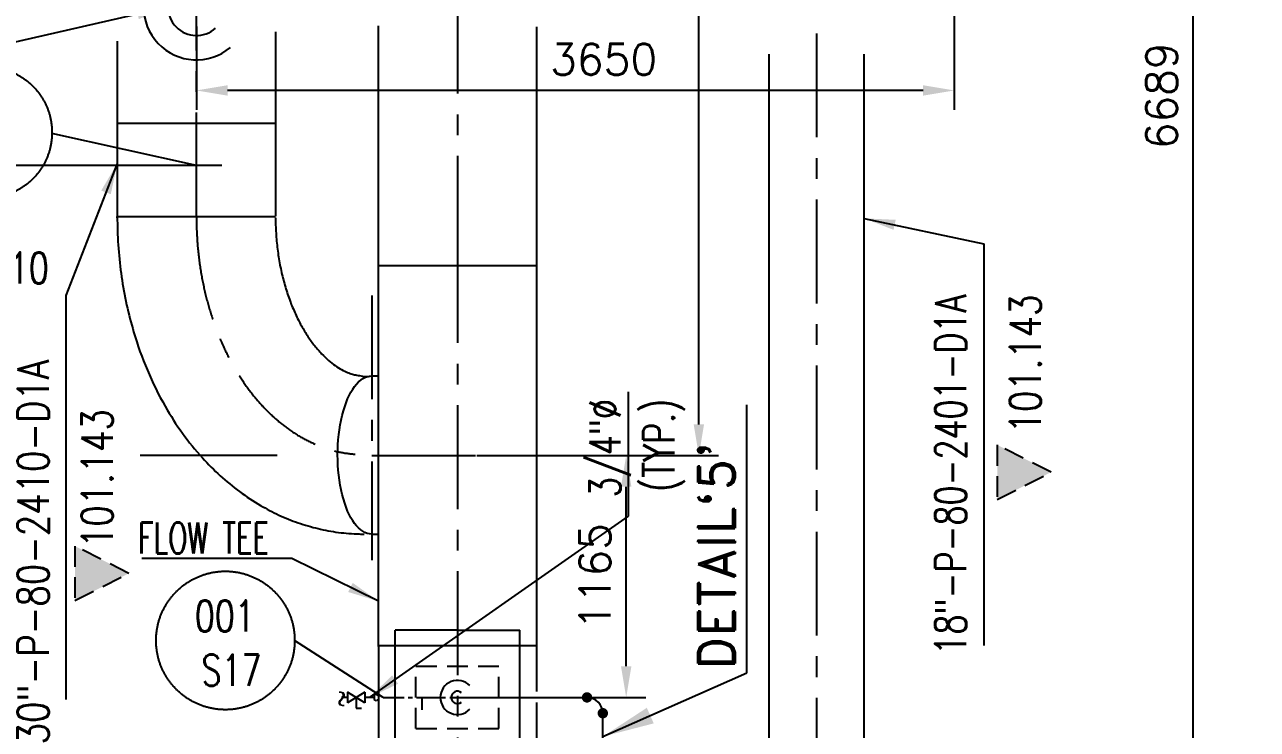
# Model space of a CAD drawing. Extents: x 278807 to 397707, y 326263 to 410363.
# Drawn here: x 337818 to 343754, y 385107 to 388502 of the extents above; entities that cross this region are included whole.
import ezdxf
from ezdxf.enums import TextEntityAlignment as Align

# ---------------------------------------------------------------- set-up
doc = ezdxf.new("R2010")
doc.units = 0
doc.header["$LTSCALE"] = 400
doc.header["$MEASUREMENT"] = 0
doc.linetypes.add('CENTER', pattern=[2, 1.25, -0.25, 0.25, -0.25])
doc.linetypes.add('HIDDEN', pattern=[0.375, 0.25, -0.125])
doc.layers.get('0').update_dxf_attribs({"linetype": 'CONTINUOUS'})
doc.layers.get('DEFPOINTS').update_dxf_attribs({"linetype": 'CONTINUOUS'})
for name, color, linetype in [('CENTRE', 1, 'CENTER'), ('DIM', 1, 'CONTINUOUS'), ('DWG', 2, 'CONTINUOUS'), ('PILERLINE', 4, 'CONTINUOUS'), ('PIPE124', 4, 'CONTINUOUS'), ('SURROPT', 5, 'CONTINUOUS'), ('TEXT', 3, 'CONTINUOUS'), ('WORK', 7, 'CONTINUOUS')]:
    doc.layers.add(name, color=color, linetype=linetype)
doc.styles.add('30', font='romans.shx', dxfattribs={"oblique": 30})
doc.styles.add('ROMANC', font='romand.shx', dxfattribs={"height": 3})
doc.styles.add('ROMANS', font='romans.shx', dxfattribs={"width": 0.9})
doc.styles.get("Standard").update_dxf_attribs({"font": 'romans.shx'})
doc.dimstyles.new('pll', dxfattribs={"dimscale": 100, "dimtxt": 2, "dimasz": 2.5, "dimexe": 1, "dimexo": 1, "dimgap": 1, "dimtad": 1, "dimdec": 0, "dimtxsty": '30', "dimcen": 2.5, "dimclrd": 10, "dimclre": 10, "dimclrt": 3, "dimadec": 0, "dimazin": 0, "dimtfac": 1, "dimtdec": 0, "dimtmove": 0, "dimatfit": 0, "dimfxl": 0, "dimarcsym": 0})
doc.dimstyles.new('VIPIN', dxfattribs={"dimscale": 75, "dimtxt": 2, "dimasz": 2, "dimexe": 1.25, "dimexo": 1.25, "dimgap": 1, "dimtad": 1, "dimdec": 0, "dimtxsty": 'Standard', "dimcen": 0, "dimclrd": 1, "dimclre": 1, "dimclrt": 3, "dimadec": 0, "dimazin": 0, "dimtfac": 1, "dimtdec": 0, "dimtmove": 0, "dimatfit": 3, "dimfxl": 0, "dimtolj": 1, "dimarcsym": 0})

# ---------------------------------------------------------------- blocks, each defined once
blk = doc.blocks.new('*D81')
at = {"layer": 'DEFPOINTS', "color": 0}
for p in [(335654.8, 388585.7), (338645.3, 388585.7), (336734.9, 386425.7)]:
    blk.add_point(p, dxfattribs=at)
at = {"layer": 'WORK', "color": 1, "lineweight": -2}
for p, q in [((338551.6, 388585.7), (335561, 388585.7)), ((335654.8, 386575.7), (335654.8, 388435.7)), ((336641.2, 386425.7), (335561, 386425.7))]:
    blk.add_line(p, q, dxfattribs=at)
at = {"layer": 'WORK', "color": 1}
for points in [[(335629.8, 388435.7), (335679.8, 388435.7), (335654.8, 388585.7)], [(335629.8, 386575.7), (335679.8, 386575.7), (335654.8, 386425.7)]]:
    blk.add_solid(points, dxfattribs=at)
at = {"layer": 'WORK', "color": 3, "insert": (335504.8, 387505.7), "char_height": 150, "attachment_point": 5, "rotation": 90}
blk.add_mtext('\\A1;2160', dxfattribs=at)
blk = doc.blocks.new('*D118')
at = {"layer": 'DEFPOINTS', "color": 0}
for p in [(373176.1, 398360.7), (340087.7, 372190.7), (374595.7, 372190.7)]:
    blk.add_point(p, dxfattribs=at)
at = {"layer": 'WORK', "color": 1, "lineweight": -2}
for p, q in [((373269.8, 398360.7), (374689.4, 398360.7)), ((374595.7, 398210.7), (374595.7, 372340.7)), ((340181.5, 372190.7), (374689.4, 372190.7))]:
    blk.add_line(p, q, dxfattribs=at)
at = {"layer": 'WORK', "color": 1}
for points in [[(374570.7, 398210.7), (374620.7, 398210.7), (374595.7, 398360.7)], [(374570.7, 372340.7), (374620.7, 372340.7), (374595.7, 372190.7)]]:
    blk.add_solid(points, dxfattribs=at)
at = {"layer": 'WORK', "color": 3, "insert": (374445.7, 385275.7), "char_height": 150, "attachment_point": 5, "rotation": 90}
blk.add_mtext('\\A1;26170', dxfattribs=at)
blk = doc.blocks.new('*D193')
at = {"layer": 'DEFPOINTS', "color": 0}
for p in [(339958.7, 386425.7), (340714.9, 386425.7), (340259.5, 385260.7)]:
    blk.add_point(p, dxfattribs=at)
at = {"layer": 'WORK', "color": 1, "lineweight": -2}
for p, q in [((340052.4, 386425.7), (340808.7, 386425.7)), ((340714.9, 385410.7), (340714.9, 386275.7)), ((340353.3, 385260.7), (340808.7, 385260.7))]:
    blk.add_line(p, q, dxfattribs=at)
at = {"layer": 'WORK', "color": 1}
for points in [[(340689.9, 386275.7), (340739.9, 386275.7), (340714.9, 386425.7)], [(340689.9, 385410.7), (340739.9, 385410.7), (340714.9, 385260.7)]]:
    blk.add_solid(points, dxfattribs=at)
at = {"layer": 'WORK', "color": 3, "insert": (340564.9, 385843.2), "char_height": 150, "attachment_point": 5, "rotation": 90}
blk.add_mtext('\\A1;1165', dxfattribs=at)
blk = doc.blocks.new('*D194')
at = {"layer": 'DEFPOINTS', "color": 0}
for p in [(340227, 391157.7), (341064.8, 391157.7), (339902.3, 386425.7)]:
    blk.add_point(p, dxfattribs=at)
at = {"layer": 'WORK', "color": 1, "lineweight": -2}
for p, q in [((340320.7, 391157.7), (341158.6, 391157.7)), ((341064.8, 386575.7), (341064.8, 391007.7)), ((339996.1, 386425.7), (341158.6, 386425.7))]:
    blk.add_line(p, q, dxfattribs=at)
at = {"layer": 'WORK', "color": 1}
for points in [[(341039.8, 391007.7), (341089.8, 391007.7), (341064.8, 391157.7)], [(341039.8, 386575.7), (341089.8, 386575.7), (341064.8, 386425.7)]]:
    blk.add_solid(points, dxfattribs=at)
at = {"layer": 'WORK', "color": 3, "insert": (340914.8, 388791.7), "char_height": 150, "attachment_point": 5, "rotation": 90}
blk.add_mtext('\\A1;4732', dxfattribs=at)
blk = doc.blocks.new('*D197')
at = {"layer": 'DEFPOINTS', "color": 0}
for p in [(336377.3, 387823.7), (338768.1, 387823.7), (337692.5, 386425.7)]:
    blk.add_point(p, dxfattribs=at)
at = {"layer": 'WORK', "color": 1, "lineweight": -2}
for p, q in [((338674.4, 387823.7), (336283.6, 387823.7)), ((336377.3, 386575.7), (336377.3, 387673.7)), ((337598.7, 386425.7), (336283.6, 386425.7))]:
    blk.add_line(p, q, dxfattribs=at)
at = {"layer": 'WORK', "color": 1}
for points in [[(336352.3, 387673.7), (336402.3, 387673.7), (336377.3, 387823.7)], [(336352.3, 386575.7), (336402.3, 386575.7), (336377.3, 386425.7)]]:
    blk.add_solid(points, dxfattribs=at)
at = {"layer": 'WORK', "color": 3, "insert": (336227.3, 387124.7), "char_height": 150, "attachment_point": 5, "rotation": 90}
blk.add_mtext('\\A1;1398', dxfattribs=at)
blk = doc.blocks.new('*D198')
at = {"layer": 'DEFPOINTS', "color": 0}
for p in [(336377.3, 388585.7), (338645.3, 388585.7), (338674.4, 387823.7)]:
    blk.add_point(p, dxfattribs=at)
at = {"layer": 'WORK', "color": 1, "lineweight": -2}
for p, q in [((338551.6, 388585.7), (336283.6, 388585.7)), ((336377.3, 387973.7), (336377.3, 388435.7)), ((338580.6, 387823.7), (336283.6, 387823.7))]:
    blk.add_line(p, q, dxfattribs=at)
at = {"layer": 'WORK', "color": 1}
for points in [[(336352.3, 388435.7), (336402.3, 388435.7), (336377.3, 388585.7)], [(336352.3, 387973.7), (336402.3, 387973.7), (336377.3, 387823.7)]]:
    blk.add_solid(points, dxfattribs=at)
at = {"layer": 'WORK', "color": 3, "insert": (336227.3, 388204.7), "char_height": 150, "attachment_point": 5, "rotation": 90}
blk.add_mtext('\\A1;762', dxfattribs=at)
blk = doc.blocks.new('*D208')
at = {"layer": 'DEFPOINTS', "color": 0}
for p in [(342791.6, 391502.7), (342859.4, 384813.7), (343443.1, 384813.7)]:
    blk.add_point(p, dxfattribs=at)
at = {"layer": 'WORK', "color": 1, "lineweight": -2}
for p, q in [((342885.3, 391502.7), (343536.9, 391502.7)), ((343443.1, 391352.7), (343443.1, 384963.7)), ((342953.1, 384813.7), (343536.9, 384813.7))]:
    blk.add_line(p, q, dxfattribs=at)
at = {"layer": 'WORK', "color": 1}
for points in [[(343418.1, 391352.7), (343468.1, 391352.7), (343443.1, 391502.7)], [(343418.1, 384963.7), (343468.1, 384963.7), (343443.1, 384813.7)]]:
    blk.add_solid(points, dxfattribs=at)
at = {"layer": 'WORK', "color": 3, "insert": (343293.1, 388158.2), "char_height": 150, "attachment_point": 5, "rotation": 90}
blk.add_mtext('\\A1;6689', dxfattribs=at)

msp = doc.modelspace()

# ---------------------------------------------------------------- hatches: boundary and pattern name
at = {"linetype": 'HIDDEN'}
for points in [[(342501.563, 386214.205), (342501.563, 386476.992), (342760.586, 386345.598)], [(338060.367, 385727.024), (338060.367, 385989.812), (338319.39, 385858.418)]]:
    msp.add_hatch(color=256, dxfattribs=at).paths.add_polyline_path(points)

# ---------------------------------------------------------------- linework, layer by layer
at = {"color": 8}
for p, q in [((339902.316, 385585.194), (339602.316, 385585.194)), ((339602.316, 382785.194), (339602.316, 385585.194)), ((339902.316, 385585.194), (340202.316, 385585.194)), ((340202.316, 382785.194), (340202.316, 385585.194))]:
    msp.add_line(p, q, dxfattribs=at)
at = {"linetype": 'HIDDEN'}
for points in [[(342760.586, 386345.598), (342501.563, 386476.992), (342501.563, 386214.205)], [(338319.39, 385858.418), (338060.367, 385989.812), (338060.367, 385727.024)]]:
    msp.add_lwpolyline(points, close=True, dxfattribs=at)
at = {"const_width": 25}
for points in [[(340526.316, 385273.194, 1), (340526.316, 385248.194, 1)], [(340602.316, 385197.194, 1), (340602.316, 385172.194, 1)]]:
    msp.add_lwpolyline(points, format="xyb", close=True, dxfattribs=at)
at = {"layer": 'CENTRE'}
for p, q in [((341632.316, 383158.913), (341632.316, 392950.294)), ((338645.316, 387577.813), (338645.316, 390231.086)), ((339902.309, 389469.343), (339902.309, 387468.375)), ((338768.101, 387823.694), (338548.654, 387823.694)), ((339902.309, 387468.375), (339902.309, 372684.611)), ((339489.316, 387197.297), (339489.316, 385921.881)), ((339489.316, 386425.694), (340428.07, 386425.694))]:
    msp.add_line(p, q, dxfattribs=at)
msp.add_ellipse((339453.316, 387573.694), major_axis=(0, 1143), ratio=0.70691164, start_param=1.57079633, end_param=3.14159265, dxfattribs=at)
at = {"layer": 'DIM', "color": 1}
msp.add_line((340726.101, 386134.001), (340726.101, 386732.099), dxfattribs=at)
at = {"layer": 'DIM'}
for p, q in [((339455.898, 385286.124), (339373.186, 385235.264)), ((339455.898, 385235.264), (339373.186, 385286.124)), ((339373.186, 385286.124), (339373.186, 385235.264)), ((339414.542, 385260.694), (339414.542, 385208.953)), ((339455.898, 385286.124), (339455.898, 385235.264)), ((339511.451, 385277.086), (339501.835, 385271.313)), ((339501.835, 385271.313), (339501.835, 385250.075)), ((339521.316, 385268.908), (339511.451, 385277.086)), ((339414.542, 385208.953), (339439.903, 385208.953)), ((339511.451, 385244.303), (339501.835, 385250.075)), ((339521.316, 385252.48), (339511.451, 385244.303))]:
    msp.add_line(p, q, dxfattribs=at)
at = {"layer": 'DWG'}
for radius, start, end in [(82.5, 43.6679722, 180), (82.5, 180, 316.3320278), (30, 49.7729268, 180), (30, 180, 310.2270732)]:
    msp.add_arc((339902.316, 385260.694), radius, start, end, dxfattribs=at)
at = {"layer": 'PILERLINE', "linetype": 'Continuous'}
for radius, start, end in [(254, 49.8944176, 310.1055824), (136.5, 47.360174, 312.639826)]:
    msp.add_arc((338645.316, 388585.694), radius, start, end, dxfattribs=at)
at = {"layer": 'PIPE124'}
for p, q in [((339026.316, 388466.203), (339026.316, 388070.694)), ((339521.316, 385505.694), (339521.316, 388495.995)), ((340283.316, 388490.517), (340283.316, 385509.694)), ((341403.716, 385005.694), (341403.716, 388359.809)), ((341860.916, 385005.694), (341860.916, 388359.809)), ((339026.316, 388089.053), (339026.316, 387579.694)), ((338264.316, 388026.694), (339026.316, 388026.694)), ((338264.316, 387576.694), (339026.316, 387576.694)), ((338264.316, 387571.694), (338264.316, 387576.694)), ((339521.316, 387340.694), (340283.316, 387340.694)), ((339489.316, 386809.694), (339521.316, 386809.694)), ((339489.316, 386047.694), (339521.316, 386047.694)), ((339521.316, 385510.694), (339521.316, 385010.694)), ((339521.316, 385510.694), (340283.316, 385510.694)), ((340283.316, 385510.694), (340283.316, 385288.857)), ((340283.316, 385235.897), (340283.316, 385010.694))]:
    msp.add_line(p, q, dxfattribs=at)
at = {"layer": 'PIPE124', "color": 4}
for p, q in [((338264.316, 388422.479), (338264.316, 388090.191)), ((338264.316, 388090.191), (338264.316, 387576.694)), ((339373.186, 385260.694), (339343.102, 385260.694)), ((339501.835, 385260.694), (339456.608, 385260.694)), ((339730.475, 385260.694), (339730.475, 385200.295)), ((339730.475, 385260.694), (339819.816, 385260.694)), ((339902.316, 385260.694), (340526.316, 385260.694)), ((340602.316, 381850.694), (340602.316, 385184.694))]:
    msp.add_line(p, q, dxfattribs=at)
at = {"layer": 'PIPE124'}
msp.add_arc((339462.455, 386918.029), 111.615, 253.4400695, 283.9253945, dxfattribs=at)
at = {"layer": 'PIPE124', "color": 4}
msp.add_arc((340526.316, 385184.694), 76, 0, 90, dxfattribs=at)
at = {"layer": 'PIPE124', "extrusion": (0, 0, -1)}
msp.add_ellipse((339489.316, 386428.694), major_axis=(0, 381), ratio=0.43090704, start_param=3.14159265, end_param=6.28318531, dxfattribs=at)
at = {"layer": 'PIPE124'}
for points, knots in [([(338264.316, 387571.694), (338264.316, 387567.917), (338264.327, 387564.14), (338264.868, 387468.725), (338271.695, 387377.14), (338297.93, 387196.544), (338317.337, 387107.534), (338361.667, 386958.1), (338383.649, 386896.493), (338434.212, 386776.887), (338462.795, 386718.887), (338520.328, 386618.368), (338548.116, 386575.038), (338607.962, 386491.918), (338640.02, 386452.128), (338701.37, 386384.457), (338729.88, 386355.808), (338789.533, 386301.519), (338820.678, 386275.878), (338885.496, 386228.014), (338919.172, 386205.791), (338982.706, 386168.793), (339012.189, 386153.397), (339072.565, 386125.48), (339103.458, 386112.96), (339166.417, 386091.04), (339198.482, 386081.641), (339263.479, 386066.167), (339296.41, 386060.093), (339362.773, 386051.419), (339396.204, 386048.819), (339437.559, 386047.792), (339445.438, 386047.694), (339453.316, 386047.694)], [1.57079633, 1.57079633, 1.57079633, 1.57079633, 1.57881943, 1.57881943, 1.77347529, 1.77347529, 1.96813114, 1.96813114, 2.10976603, 2.10976603, 2.25140091, 2.25140091, 2.36536104, 2.36536104, 2.47932116, 2.47932116, 2.56990807, 2.56990807, 2.66049498, 2.66049498, 2.7510819, 2.7510819, 2.82567472, 2.82567472, 2.90026754, 2.90026754, 2.97486037, 2.97486037, 3.04945319, 3.04945319, 3.12404601, 3.12404601, 3.14159267, 3.14159267, 3.14159267, 3.14159267]), ([(339026.316, 387571.694), (339026.316, 387559.879), (339026.485, 387548.064), (339027.569, 387510.288), (339029.135, 387484.382), (339033.878, 387433.011), (339037.055, 387407.545), (339044.959, 387357.35), (339049.686, 387332.62), (339060.596, 387284.185), (339066.779, 387260.479), (339080.477, 387214.363), (339087.99, 387191.954), (339104.19, 387148.686), (339112.876, 387127.827), (339131.228, 387087.886), (339140.894, 387068.805), (339160.984, 387032.611), (339171.408, 387015.499), (339192.764, 386983.392), (339203.696, 386968.396), (339225.798, 386940.611), (339236.967, 386927.822), (339259.268, 386904.469), (339270.398, 386893.906), (339292.359, 386874.948), (339303.189, 386866.552), (339324.33, 386851.785), (339334.641, 386845.414), (339354.605, 386834.482), (339364.257, 386829.919), (339381.295, 386822.988), (339388.788, 386820.377), (339403.358, 386816.072), (339410.434, 386814.377), (339421.843, 386812.238), (339426.264, 386811.563), (339430.642, 386811.043)], [1.57079633, 1.57079633, 1.57079633, 1.57079633, 1.6113677, 1.6113677, 1.70066661, 1.70066661, 1.78996552, 1.78996552, 1.87926443, 1.87926443, 1.96856334, 1.96856334, 2.05786225, 2.05786225, 2.14716116, 2.14716116, 2.23646007, 2.23646007, 2.32575898, 2.32575898, 2.41505789, 2.41505789, 2.5043568, 2.5043568, 2.59365571, 2.59365571, 2.68295462, 2.68295462, 2.77225353, 2.77225353, 2.86155244, 2.86155244, 2.93568024, 2.93568024, 3.00980804, 3.00980804, 3.05780304, 3.05780304, 3.05780304, 3.05780304])]:
    msp.add_open_spline(points, degree=3, knots=knots, dxfattribs=at)
at = {"layer": 'SURROPT', "linetype": 'HIDDEN', "ltscale": 700}
msp.add_line((338645.316, 387823.694), (337949.547, 387977.093), dxfattribs=at)
at = {"layer": 'SURROPT'}
msp.add_line((339545.129, 385260.694), (339118.251, 385535.108), dxfattribs=at)
at = {"layer": 'SURROPT', "linetype": 'HIDDEN'}
for p, q in [((339702.316, 385410.694), (340102.316, 385410.694)), ((339702.316, 385110.694), (339702.316, 385410.694)), ((340102.316, 385110.694), (340102.316, 385410.694)), ((339702.316, 385110.694), (340102.316, 385110.694))]:
    msp.add_line(p, q, dxfattribs=at)
at = {"layer": 'SURROPT', "linetype": 'CENTER', "ltscale": 0.2}
msp.add_line((339545.129, 385260.694), (340259.504, 385260.694), dxfattribs=at)
at = {"layer": 'SURROPT', "linetype": 'HIDDEN', "ltscale": 700}
for centre, radius in [((337632.954, 387982.081), 316.633), ((338784.716, 385535.108), 333.535)]:
    msp.add_circle(centre, radius, dxfattribs=at)
at = {"layer": 'WORK', "color": 1}
for p, q in [((342294.88, 388891.694), (342294.88, 388090.857)), ((338645.316, 388491.944), (338645.316, 388090.857)), ((342144.88, 388184.607), (338795.316, 388184.607)), ((339034.148, 386425.694), (338374.722, 386425.694))]:
    msp.add_line(p, q, dxfattribs=at)
for points in [[(338795.316, 388209.607), (338795.316, 388159.607), (338645.316, 388184.607)], [(342144.88, 388209.607), (342144.88, 388159.607), (342294.88, 388184.607)]]:
    msp.add_solid(points, dxfattribs=at)

# ---------------------------------------------------------------- texts
at = {"layer": 'SURROPT', "color": 3, "style": 'ROMANS', "width": 0.75}
for s, p in [('NOTE-10', (337585.495, 387254.105)), ('001', (338781.706, 385577.652)), ('S17', (338814.299, 385316.897))]:
    msp.add_text(s, height=150, dxfattribs=at).set_placement(p, align=Align.CENTER)
at = {"layer": 'TEXT', "color": 3, "style": 'ROMANS'}
for s, width, p in [('18"-P-80-2401-D1A', 0.75, (342352.401, 385466.66)), ('101.143', 0.8, (342712.318, 386532.89)), ('30"-P-80-2410-D1A', 0.8, (337934.34, 385035.057)), ('3/4"%%C', 0.75, (340687.577, 386225.399)), ('101.143', 0.8, (338242.423, 385980.719)), ('(TYP.)', 0.75, (340947.12, 386250.459))]:
    msp.add_text(s, height=150, rotation=90, dxfattribs=dict(at, width=width)).set_placement(p)
at = {"layer": 'TEXT', "color": 3, "style": 'ROMANC'}
msp.add_text("DETAIL`5'", height=177.1, rotation=90, dxfattribs=at).set_placement((341238.604, 385393.47))
at = {"layer": 'TEXT', "color": 3, "linetype": 'HIDDEN', "style": 'ROMANS', "width": 0.65}
msp.add_text('FLOW TEE', height=150, dxfattribs=at).set_placement((338363.874, 385953.794))
at = {"layer": 'TEXT', "color": 3}
msp.add_text('~', height=84.359, rotation=90, dxfattribs=at).set_placement((339380.34, 385210.429))
at = {"layer": 'WORK', "color": 3, "insert": (340606.348, 388334.607), "char_height": 150, "attachment_point": 5}
msp.add_mtext('\\A1;3650', dxfattribs=at)

# ---------------------------------------------------------------- dimensions: what is measured, and where the dimension line sits
at = {"layer": 'WORK'}
for base, p1, p2, picture, middle in [((374595.684, 372190.694), (373176.063, 398360.694), (340087.702, 372190.694), '*D118', (374445.684, 385275.694)), ((343443.11, 384813.694), (342791.562, 391502.694), (342859.38, 384813.694), '*D208', (343293.11, 388158.194)), ((341064.817, 391157.694), (339902.309, 386425.694), (340226.972, 391157.694), '*D194', (340914.817, 388791.694)), ((335654.759, 388585.694), (336734.94, 386425.694), (338645.316, 388585.694), '*D81', (335504.759, 387505.694)), ((336377.312, 388585.694), (338674.351, 387823.694), (338645.316, 388585.694), '*D198', (336227.312, 388204.694)), ((336377.312, 387823.694), (337692.497, 386425.694), (338768.101, 387823.694), '*D197', (336227.312, 387124.694)), ((340714.918, 386425.694), (340259.504, 385260.694), (339958.693, 386425.694), '*D193', (340564.918, 385843.194))]:
    dim = msp.add_linear_dim(base=base, p1=p1, p2=p2, angle=90, dimstyle='VIPIN', dxfattribs=at)
    dim.commit()
    dim.dimension.update_dxf_attribs({"geometry": picture, "text_midpoint": middle})

# ---------------------------------------------------------------- leaders
msp.add_leader([(340602.316, 385072.04), (341296.367, 385379.233), (341296.367, 386669.942)], dimstyle='pll', override={"dimgap": 1, "dimtad": 0})
at = {"layer": 'DIM'}
for points in [[(338264.316, 387833.443), (338016.498, 387196.395), (338016.498, 385250.358)], [(341860.916, 387568.483), (342436.743, 387445.856), (342436.743, 385511.477)], [(339479.221, 385260.694), (340726.101, 386134.001)]]:
    msp.add_leader(points, dimstyle='VIPIN', override={"dimgap": 1, "dimtad": 0}, dxfattribs=at)
at = {"layer": 'WORK'}
for points in [[(338508.816, 388585.694), (337240.507, 388296.24), (337240.507, 387437.645)], [(339521.316, 385724.267), (339104.91, 385929.891), (338382.658, 385929.891)], [(338187.316, 384252.217), (337216.476, 384574.666), (337216.476, 385663.599)]]:
    msp.add_leader(points, dimstyle='VIPIN', override={"dimgap": 1, "dimtad": 0}, dxfattribs=at)

doc.saveas('drawing.dxf')
